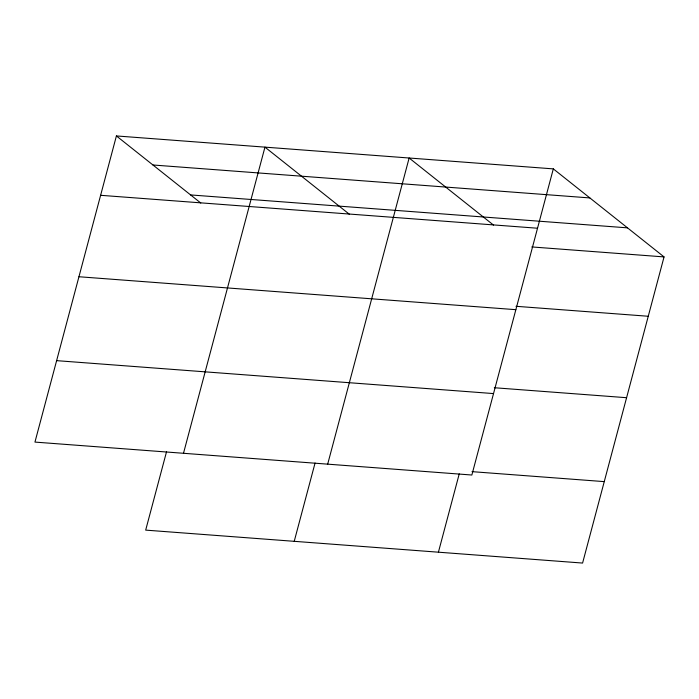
<?xml version="1.0" encoding="UTF-8"?>
<svg xmlns="http://www.w3.org/2000/svg" width="699" height="699" viewBox="0 0 699 699"><rect width="100%" height="100%" fill="white"/><g stroke="black" fill="none" stroke-linecap="round" stroke-linejoin="round"><path stroke-width="1.05" d="M116.41 135.938L34.95 442.091L471.86 475.023L553.32 168.878L116.41 135.938L200.796 203.033M166.519 451.816L145.68 530.122L582.59 563.062L664.05 256.909L553.32 168.878M183.496 453.293L264.956 147.139L349.343 214.226M294.227 541.323L315.066 463.009M327.682 464.153L409.142 158.009L493.529 225.095M438.413 552.193L459.243 473.878M152.95 164.99L589.86 197.931M190.6 194.925L627.51 227.857M100.621 195.301L537.522 228.232M531.799 246.939L664.05 256.909M516.002 306.293L648.253 316.263M78.943 276.743L515.853 309.674M494.333 387.735L626.584 397.705M56.619 360.649L493.529 393.581M472.008 471.65L604.259 481.62"/></g></svg>
